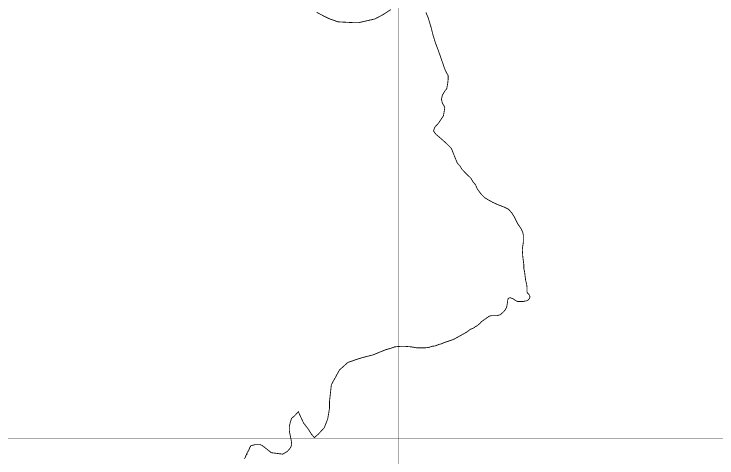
# Model space of a CAD drawing. Header units: millimetres. Extents: x -3588 to 75209, y -3737 to 38254.
# Drawn here: x 24743 to 26759, y 5809 to 7082 of the extents above; entities that cross this region are included whole.
import ezdxf

# ---------------------------------------------------------------- set-up
doc = ezdxf.new("R2010")
doc.units = ezdxf.units.MM
doc.layers.add('P', color=253, linetype='Continuous')

msp = doc.modelspace()

# ---------------------------------------------------------------- linework, layer by layer
at = {"layer": 'P'}
for points, const_width in [([(25846.827, -785.456), (25846.827, 8540.772)], 1.2), ([(25611.108, 7086.707), (25644.988, 7069.199), (25672.082, 7059.597), (25719.517, 7057.068), (25730.528, 7057.068), (25777.947, 7067.79), (25800.816, 7079.921), (25823.957, 7094.885)], 2.417), ([(25924.173, 7086.707), (25930.942, 7070.607), (25939.136, 7043.513), (25944.497, 7021.78), (25951.267, 7000.047), (25959.461, 6978.298), (25979.786, 6920.156), (25987.964, 6905.193), (25987.964, 6894.47), (25986.555, 6882.323), (25983.739, 6867.36), (25979.786, 6863.135), (25971.592, 6849.58), (25968.775, 6837.449), (25971.592, 6825.302), (25975.545, 6819.941), (25978.377, 6813.171), (25974.424, 6790.014), (25960.869, 6769.689), (25949.859, 6757.558), (25945.906, 6746.836), (25952.691, 6737.234), (25968.775, 6723.679), (25983.739, 6710.139), (25997.278, 6696.584), (26004.063, 6679.076), (26010.833, 6662.704), (26013.665, 6655.935), (26016.194, 6651.982), (26021.843, 6646.333), (26027.205, 6637.018), (26037.927, 6626.008), (26044.713, 6619.238), (26052.891, 6611.333), (26059.676, 6600.322), (26066.446, 6592.128), (26071.807, 6579.997), (26082.818, 6565.034), (26092.132, 6555.72), (26103.142, 6548.95), (26115.289, 6542.164), (26130.237, 6535.395), (26147.745, 6528.625), (26161.3, 6521.84), (26170.886, 6510.829), (26177.672, 6500.107), (26186.986, 6481.19), (26197.996, 6464.819), (26201.949, 6455.504), (26203.357, 6448.735), (26203.357, 6435.18), (26203.357, 6427.002), (26200.525, 6406.677), (26201.949, 6386.352), (26203.357, 6375.342), (26204.766, 6364.619), (26204.766, 6352.472), (26207.31, 6341.462), (26208.719, 6329.331), (26210.127, 6318.593), (26212.96, 6307.582), (26214.08, 6298.268), (26214.08, 6288.682), (26214.08, 6284.729), (26215.488, 6281.896), (26216.913, 6280.488), (26219.729, 6277.943), (26222.274, 6272.582), (26222.274, 6269.765), (26220.85, 6265.812), (26216.913, 6261.571), (26211.535, 6259.043), (26208.719, 6259.043), (26203.357, 6257.618), (26199.405, 6257.618), (26193.755, 6257.618), (26186.986, 6257.618), (26181.624, 6260.163), (26177.672, 6262.996), (26173.431, 6265.812), (26169.478, 6266.933), (26166.661, 6268.357), (26164.116, 6268.357), (26159.875, 6265.812), (26158.755, 6261.571), (26158.755, 6259.043), (26157.347, 6250.849), (26155.938, 6242.671), (26154.514, 6238.718), (26151.986, 6234.477), (26149.153, 6230.524), (26145.2, 6226.283), (26137.022, 6219.514), (26127.42, 6216.969), (26120.65, 6216.969), (26112.456, 6216.969), (26105.687, 6215.561), (26082.818, 6199.189), (26080.001, 6195.236), (26076.048, 6192.419), (26071.807, 6188.466), (26066.446, 6185.634), (26061.084, 6181.697), (26051.482, 6177.744), (26040.76, 6169.55), (26028.613, 6162.78), (26019.027, 6157.419), (26004.063, 6149.225), (25989.1, 6143.864), (25975.545, 6139.623), (25971.592, 6137.094), (25960.869, 6134.262), (25951.267, 6130.309), (25940.545, 6128.901), (25933.775, 6126.084), (25921.356, 6124.66), (25909.209, 6124.66), (25903.848, 6124.66), (25898.487, 6124.66), (25882.115, 6127.492), (25866.015, 6128.901), (25849.643, 6128.901), (25834.68, 6127.492), (25823.957, 6123.539), (25808.994, 6119.298), (25788.669, 6111.12), (25772.297, 6104.335), (25750.852, 6098.974), (25731.648, 6093.612), (25700.601, 6082.89), (25676.323, 6061.157), (25653.182, 6019.099), (25647.821, 5971.664), (25647.821, 5952.748), (25644.988, 5933.847), (25642.443, 5920.292), (25632.857, 5895.726), (25615.349, 5876.826), (25604.339, 5867.224), (25596.161, 5876.826), (25586.846, 5891.774), (25573.291, 5909.282), (25558.328, 5941.737), (25547.605, 5929.606), (25539.411, 5922.837), (25535.186, 5910.69), (25532.642, 5898.559), (25532.642, 5886.412), (25535.186, 5872.873), (25538.003, 5859.318), (25539.411, 5848.307), (25536.595, 5838.993), (25527.281, 5827.983), (25513.725, 5819.789), (25480.982, 5824.03), (25455.296, 5844.355), (25449.935, 5846.899), (25444.573, 5846.899), (25433.563, 5846.899), (25424.249, 5844.355), (25422.824, 5844.355), (25421.416, 5842.946), (25421.416, 5841.538), (25420.008, 5840.114), (25418.871, 5838.993), (25418.871, 5837.585), (25417.463, 5834.752), (25417.463, 5833.344), (25416.055, 5830.799), (25414.646, 5829.391), (25414.646, 5827.983), (25413.238, 5826.574), (25413.238, 5825.438), (25412.102, 5824.03), (25410.694, 5821.213), (25410.694, 5818.669), (25409.285, 5818.669), (25409.285, 5817.26), (25407.861, 5815.852), (25407.861, 5814.428), (25406.453, 5813.019), (25406.453, 5811.899), (25406.453, 5810.475), (25405.332, 5809.066), (25403.924, 5806.25)], 2.417)]:
    msp.add_lwpolyline(points, dxfattribs=dict(at, const_width=const_width))
at = {"layer": 'P', "color": 254, "const_width": 1.2}
msp.add_lwpolyline([(20623.375, 5864.679), (35824.005, 5864.679)], dxfattribs=at)

doc.saveas('drawing.dxf')
